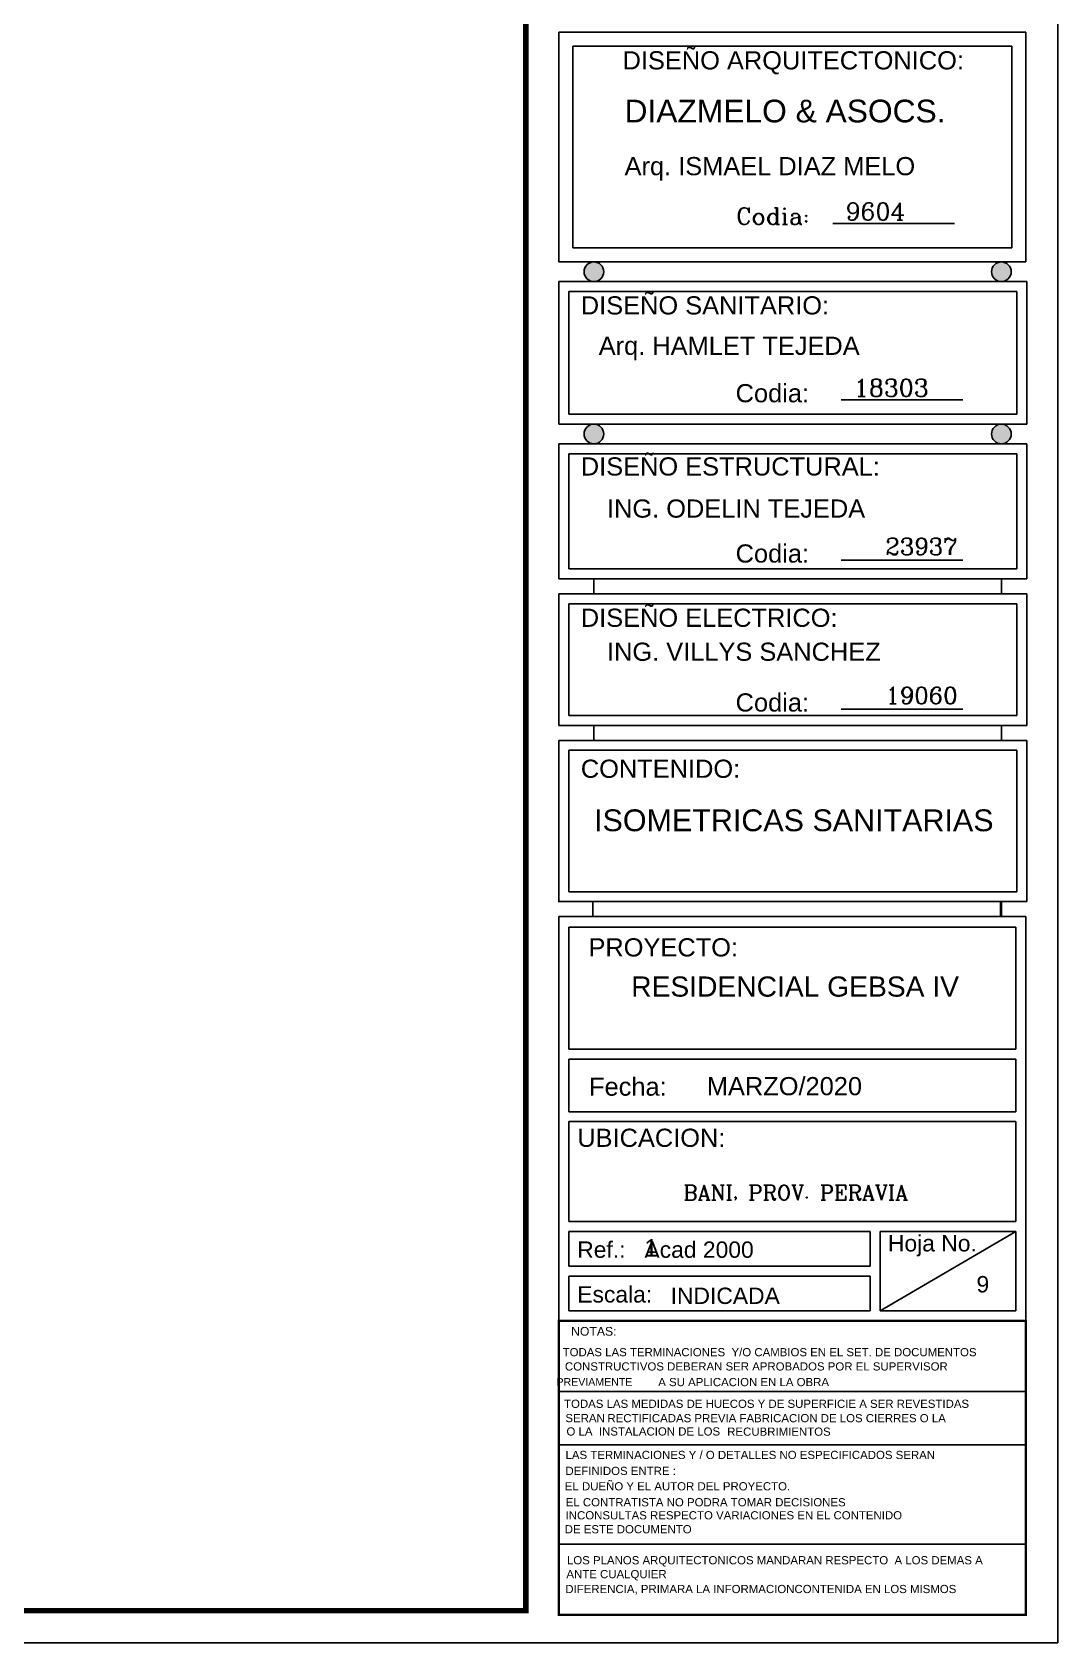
# Model space of a CAD drawing. Header units: feet. Extents: x 1019 to 2236, y -546 to 122.
# Drawn here: x 1104.94 to 1118.77, y -364.7 to -342.97 of the extents above; entities that cross this region are included whole.
import ezdxf
from ezdxf.enums import TextEntityAlignment as Align

# ---------------------------------------------------------------- set-up
doc = ezdxf.new("R2010")
doc.units = ezdxf.units.FT
doc.header["$LTSCALE"] = 0.05
doc.header["$MEASUREMENT"] = 0
doc.linetypes.add('ACAD_ISO03W100', pattern=[30, 12, -18])
for name, color, linetype in [('1', 5, 'ACAD_ISO03W100'), ('MARCO', 1, 'Continuous'), ('TARGETA', 7, 'Continuous'), ('TARJETA2', 1, 'Continuous'), ('TEXTO', 2, 'Continuous'), ('textos', 7, 'Continuous'), ('TEXXT', 2, 'Continuous')]:
    doc.layers.add(name, color=color, linetype=linetype)
doc.styles.add('DAMIAN', font='arial.ttf', dxfattribs={"height": 0.12})
doc.styles.add('DIMTEXT', font='arial.ttf')
doc.styles.get("Standard").update_dxf_attribs({"font": 'arial.ttf'})
doc.styles.add('TITTEXTM', font='romanc.shx')

msp = doc.modelspace()

# ---------------------------------------------------------------- hatches: boundary and pattern name
at = {"layer": 'textos'}
h = msp.add_hatch(color=7, dxfattribs=at)
h.paths.add_polyline_path([(1112.517, -346.072, 1), (1112.517, -346.338, 1)])
h.paths.add_polyline_path([(1118.011, -346.072, 1), (1118.011, -346.338, 1)])
h = msp.add_hatch(color=7, dxfattribs=at)
h.paths.add_polyline_path([(1112.517, -348.26, 1), (1112.517, -348.527, 1)])
h.paths.add_polyline_path([(1118.011, -348.26, 1), (1118.011, -348.527, 1)])

# ---------------------------------------------------------------- linework, layer by layer
at = {"layer": '1', "color": 4, "linetype": 'Continuous'}
for p, q in [((1112.046, -361.307), (1118.341, -361.307)), ((1112.046, -362.025), (1118.341, -362.025)), ((1112.046, -363.364), (1118.341, -363.364))]:
    msp.add_line(p, q, dxfattribs=at)
at = {"layer": 'MARCO'}
msp.add_lwpolyline([(1054.272, -322.696), (1118.772, -322.696), (1118.772, -364.696), (1054.272, -364.696)], close=True, dxfattribs=at)
at = {"layer": 'MARCO', "const_width": 0.075}
msp.add_lwpolyline([(1111.6, -323.13), (1054.706, -323.13), (1054.706, -364.262), (1111.6, -364.262)], close=True, dxfattribs=at)
at = {"layer": 'TARGETA', "color": 3}
for p, q in [((1112.046, -342.974), (1112.046, -346.072)), ((1112.046, -342.974), (1118.341, -342.974)), ((1112.046, -342.974), (1118.341, -342.974)), ((1118.341, -342.974), (1118.341, -346.072)), ((1112.235, -343.163), (1112.235, -345.884)), ((1112.235, -343.163), (1118.152, -343.163)), ((1118.152, -343.163), (1118.152, -345.884)), ((1112.235, -345.884), (1118.152, -345.884)), ((1112.046, -346.072), (1118.341, -346.072)), ((1112.046, -346.338), (1118.353, -346.338)), ((1112.046, -346.338), (1112.046, -348.26)), ((1118.353, -346.338), (1118.353, -348.26)), ((1112.18, -346.473), (1118.218, -346.473)), ((1112.18, -346.473), (1112.18, -348.126)), ((1118.218, -346.473), (1118.218, -348.126)), ((1112.18, -348.126), (1118.218, -348.126)), ((1112.046, -348.26), (1118.353, -348.26)), ((1112.046, -348.527), (1112.046, -350.347)), ((1112.046, -348.527), (1118.353, -348.527)), ((1118.353, -348.527), (1118.353, -350.347)), ((1112.18, -348.661), (1112.18, -350.213)), ((1112.18, -348.661), (1118.218, -348.661)), ((1118.218, -348.661), (1118.218, -350.213)), ((1112.046, -350.347), (1118.353, -350.347)), ((1112.18, -350.213), (1118.218, -350.213)), ((1112.046, -350.548), (1112.046, -352.324)), ((1112.046, -350.548), (1118.353, -350.548)), ((1118.353, -350.548), (1118.353, -352.324)), ((1112.18, -350.682), (1112.18, -352.19)), ((1112.18, -350.682), (1118.218, -350.682)), ((1112.18, -350.682), (1112.18, -352.19)), ((1118.218, -350.682), (1118.218, -352.19)), ((1112.18, -352.19), (1118.218, -352.19)), ((1112.18, -352.19), (1118.218, -352.19)), ((1112.046, -352.324), (1118.353, -352.324)), ((1112.046, -352.525), (1112.046, -353.252)), ((1112.046, -352.525), (1112.046, -354.7)), ((1112.046, -352.525), (1112.046, -353.261)), ((1112.046, -352.525), (1118.353, -352.525)), ((1118.011, -352.324), (1118.011, -352.525)), ((1118.353, -352.525), (1118.353, -354.7)), ((1112.18, -352.659), (1112.18, -354.566)), ((1112.18, -352.659), (1118.218, -352.659)), ((1118.218, -352.659), (1118.218, -354.566)), ((1112.046, -354.7), (1118.353, -354.7)), ((1112.18, -354.566), (1118.218, -354.566)), ((1112.046, -354.901), (1118.341, -354.901)), ((1112.046, -354.901), (1112.046, -360.354)), ((1118.341, -354.901), (1118.341, -360.354)), ((1112.18, -355.043), (1112.18, -356.691)), ((1118.207, -355.043), (1112.18, -355.043)), ((1118.207, -355.043), (1118.207, -356.691)), ((1112.18, -356.691), (1118.207, -356.691)), ((1112.18, -356.825), (1118.207, -356.825)), ((1112.18, -356.825), (1112.18, -357.533)), ((1118.207, -356.825), (1118.207, -357.533)), ((1112.18, -357.533), (1118.207, -357.533)), ((1112.18, -357.667), (1112.18, -359.015)), ((1112.18, -357.667), (1118.207, -357.667)), ((1112.18, -357.667), (1118.207, -357.667)), ((1118.207, -357.667), (1118.207, -359.015)), ((1112.18, -359.015), (1118.207, -359.015)), ((1112.18, -359.149), (1112.18, -359.617)), ((1112.18, -359.149), (1116.242, -359.149)), ((1116.242, -359.617), (1116.242, -359.149)), ((1116.376, -359.149), (1118.207, -359.149)), ((1116.376, -360.22), (1118.207, -359.149)), ((1116.376, -360.22), (1116.376, -359.149)), ((1118.207, -359.149), (1118.207, -360.22)), ((1112.18, -359.617), (1116.242, -359.617)), ((1112.18, -359.751), (1112.18, -360.22)), ((1112.18, -359.751), (1116.242, -359.751)), ((1116.242, -360.22), (1116.242, -359.751)), ((1116.242, -360.22), (1112.18, -360.22)), ((1118.207, -360.22), (1116.376, -360.22))]:
    msp.add_line(p, q, dxfattribs=at)
at = {"layer": 'TARJETA2', "color": 7}
msp.add_line((1112.046, -360.354), (1112.046, -364.319), dxfattribs=at)
at = {"layer": 'textos', "color": 7}
for p, q in [((1112.516, -350.347), (1112.516, -350.548)), ((1118.011, -350.347), (1118.011, -350.548)), ((1112.046, -350.548), (1112.046, -351.531)), ((1112.516, -352.324), (1112.516, -352.525)), ((1112.046, -354.705), (1112.046, -354.7)), ((1112.504, -354.7), (1112.504, -354.901)), ((1117.999, -354.7), (1117.999, -354.901)), ((1118.011, -354.701), (1118.011, -354.902)), ((1118.341, -360.354), (1112.046, -360.354)), ((1118.341, -360.186), (1118.341, -364.319)), ((1112.046, -364.319), (1118.341, -364.319))]:
    msp.add_line(p, q, dxfattribs=at)
for centre in [(1112.517, -346.205), (1118.011, -346.205), (1112.517, -348.393), (1118.011, -348.393)]:
    msp.add_circle(centre, 0.133, dxfattribs=at)
at = {"layer": 'TEXXT'}
for p, q in [((1115.74, -345.555), (1117.381, -345.555)), ((1115.852, -347.933), (1117.493, -347.933)), ((1115.852, -350.095), (1117.493, -350.095)), ((1115.852, -352.104), (1117.493, -352.104))]:
    msp.add_line(p, q, dxfattribs=at)
at = {"layer": 'TEXXT', "const_width": 0.0314}
msp.add_lwpolyline([(1112.046, -360.354), (1118.341, -360.354), (1118.341, -364.319), (1112.046, -364.319), (1112.046, -360.354)], dxfattribs=at)

# ---------------------------------------------------------------- texts
at = {"style": 'DIMTEXT'}
msp.add_attdef('1', text='1', height=0.236, dxfattribs=at).set_placement((1113.289, -359.488), align=Align.CENTER)
at = {"layer": 'TEXTO', "color": 7}
for s, height, p in [('NOTAS:', 0.1178, (1112.21, -360.436)), ('  PREVIAMENTE', 0.10211, (1111.934, -361.126))]:
    msp.add_text(s, height=height, dxfattribs=at).set_placement(p, align=Align.TOP_LEFT)
at = {"layer": 'textos', "color": 7}
for s, height, style, p in [('  Codia:', 0.2268, 'TITTEXTM', (1114.126, -345.343)), ('9604', 0.2355, 'TITTEXTM', (1115.91, -345.275)), ('  Codia:', 0.2451, 'DAMIAN', (1114.238, -347.72)), ('18303', 0.2355, 'TITTEXTM', (1116.022, -347.653)), ('  Codia:', 0.2451, 'DAMIAN', (1114.238, -349.882)), ('  Codia:', 0.2451, 'DAMIAN', (1114.238, -351.891)), ('Fecha:', 0.2451, 'DAMIAN', (1112.452, -357.072)), ('UBICACION:', 0.2451, 'DAMIAN', (1112.293, -357.762)), ('Hoja No.', 0.2206, 'DAMIAN', (1116.482, -359.197)), ('Ref.:', 0.2206, 'DAMIAN', (1112.293, -359.283)), ('Acad 2000', 0.2206, 'DAMIAN', (1113.199, -359.283)), ('Escala:', 0.2206, 'DAMIAN', (1112.293, -359.886)), ('9', 0.221, 'DAMIAN', (1117.676, -359.749)), ('TODAS LAS TERMINACIONES  Y/O CAMBIOS EN EL SET. DE DOCUMENTOS', 0.11028, 'DAMIAN', (1112.096, -360.721)), ('CONSTRUCTIVOS DEBERAN SER APROBADOS POR EL SUPERVISOR  ', 0.11028, 'DAMIAN', (1112.127, -360.913)), ('A SU APLICACION EN LA OBRA', 0.11028, 'DAMIAN', (1113.385, -361.124)), ('TODAS LAS MEDIDAS DE HUECOS Y DE SUPERFICIE A SER REVESTIDAS ', 0.11028, 'DAMIAN', (1112.115, -361.417)), ('  SERAN', 0.1103, 'DAMIAN', (1112.048, -361.61)), ('RECTIFICADAS PREVIA FABRICACION DE LOS CIERRES O LA   ', 0.11028, 'DAMIAN', (1112.7, -361.611)), (' O LA  INSTALACION DE LOS', 0.11028, 'DAMIAN', (1112.105, -361.79)), ('RECUBRIMIENTOS', 0.11028, 'DAMIAN', (1114.315, -361.793)), ('LAS TERMINACIONES Y / O DETALLES NO ESPECIFICADOS SERAN ', 0.11028, 'DAMIAN', (1112.135, -362.107)), ('EL DUEÑO Y EL AUTOR DEL PROYECTO.  ', 0.11028, 'DAMIAN', (1112.125, -362.53)), ('  DEFINIDOS ENTRE :', 0.11028, 'DAMIAN', (1112.048, -362.322)), ('  EL CONTRATISTA NO PODRA TOMAR DECISIONES ', 0.11028, 'DAMIAN', (1112.052, -362.745)), ('INCONSULTAS RESPECTO VARIACIONES EN EL CONTENIDO  ', 0.11028, 'DAMIAN', (1112.136, -362.921)), (' DE ESTE DOCUMENTO', 0.11028, 'DAMIAN', (1112.081, -363.109)), ('LOS PLANOS ARQUITECTONICOS MANDARAN RESPECTO  A LOS DEMAS A ', 0.11028, 'DAMIAN', (1112.154, -363.527)), ('  ANTE CUALQUIER  ', 0.11028, 'DAMIAN', (1112.061, -363.714)), ('DIFERENCIA, PRIMARA LA INFORMACIONCONTENIDA EN LOS MISMOS', 0.11028, 'DAMIAN', (1112.132, -363.915))]:
    msp.add_text(s, height=height, dxfattribs=dict(at, style=style)).set_placement(p, align=Align.TOP_LEFT)
at = {"layer": 'textos', "color": 7, "style": 'DAMIAN'}
for s, height, p in [('MARZO/2020', 0.2451, (1114.04, -357.311)), ('INDICADA', 0.2206, (1113.552, -360.126))]:
    msp.add_text(s, height=height, dxfattribs=at).set_placement(p)
at = {"layer": 'textos', "color": 7}
for s, insert, char_height, width, attachment_point, style in [('DISEÑO ARQUITECTONICO:', (1112.904, -343.231), 0.24507, 8.71045, 1, 'DAMIAN'), ('DIAZMELO & ASOCS.', (1112.931, -343.884), 0.30634, 10.87903, 1, 'DAMIAN'), ('Arq. ISMAEL DIAZ MELO', (1112.931, -344.658), 0.24507, 8.70323, 1, 'DAMIAN'), ('DISEÑO SANITARIO:', (1112.341, -346.536), 0.24507, 8.71045, 1, 'DAMIAN'), ('Arq. HAMLET TEJEDA', (1112.582, -347.081), 0.24507, 8.70323, 1, 'DAMIAN'), ('DISEÑO ESTRUCTURAL:', (1112.341, -348.708), 0.24507, 8.71045, 1, 'DAMIAN'), ('ING. ODELIN TEJEDA', (1112.694, -349.276), 0.24507, 8.70323, 1, 'DAMIAN'), ('23937', (1116.447, -349.911), 0.2273, 25.33524, 4, 'TITTEXTM'), ('DISEÑO ELECTRICO:', (1112.341, -350.873), 0.24507, 44.21251, 4, 'DAMIAN'), ('ING. VILLYS SANCHEZ', (1112.694, -351.207), 0.24507, 8.70323, 1, 'DAMIAN'), ('19060', (1116.447, -351.92), 0.2273, 25.33524, 4, 'TITTEXTM'), ('CONTENIDO:', (1112.341, -352.785), 0.2451, 8.71045, 1, 'DAMIAN'), ('ISOMETRICAS SANITARIAS', (1115.213, -353.456), 0.29409, 10.44387, 2, 'DAMIAN'), ('PROYECTO:', (1112.444, -355.194), 0.2451, 8.71045, 1, 'DAMIAN'), ('RESIDENCIAL GEBSA IV', (1115.23, -355.709), 0.2724, 9.67364, 2, 'DAMIAN'), (' BANI, PROV. PERAVIA', (1115.169, -358.524), 0.2043, 7.25523, 2, 'TITTEXTM')]:
    msp.add_mtext(s, dxfattribs=dict(at, insert=insert, char_height=char_height, width=width, attachment_point=attachment_point, style=style))

doc.saveas('drawing.dxf')
